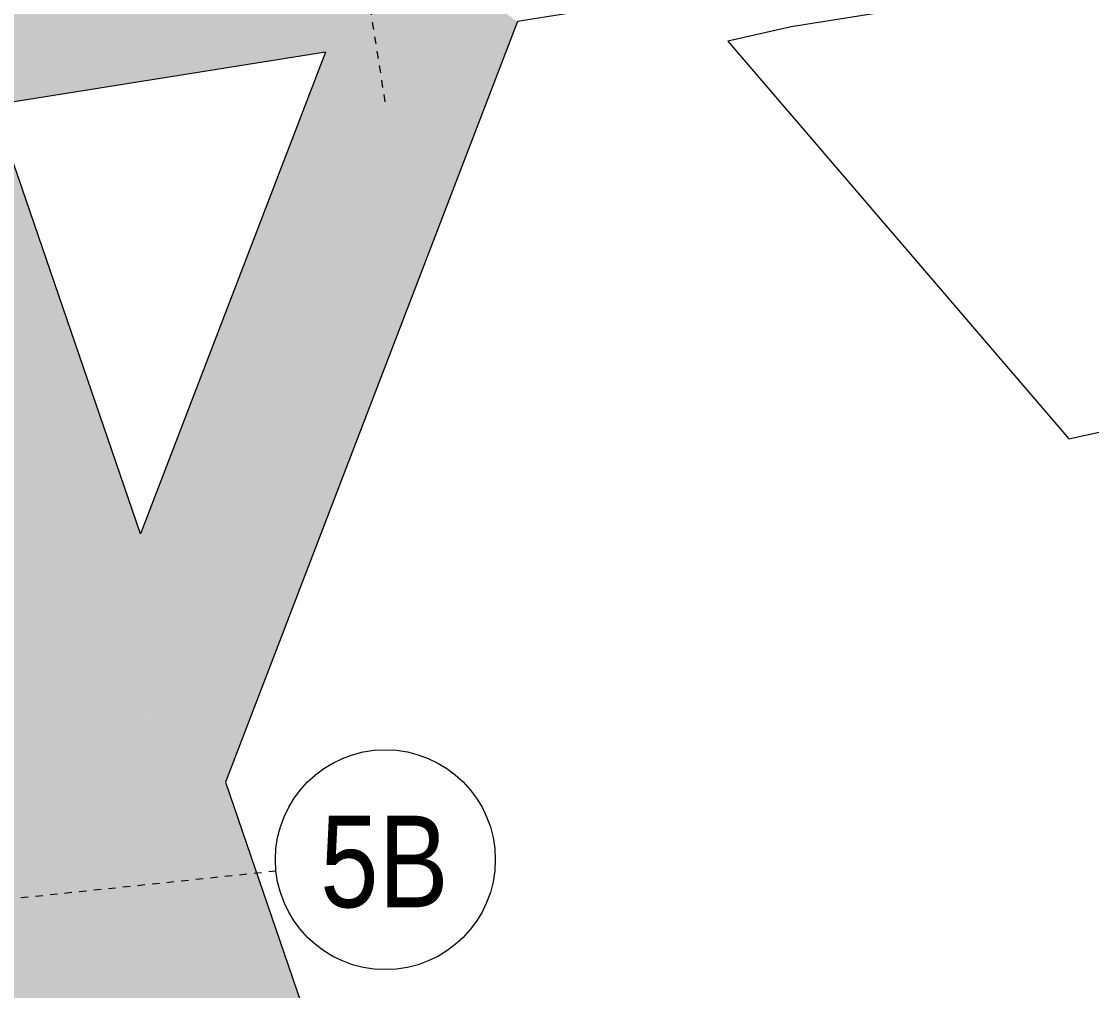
# Model space of a CAD drawing. Header units: metres. Extents: x -2515 to -2174, y 3875 to 4127.
# Drawn here: x -2302.72 to -2288.11, y 3982.31 to 3995.54 of the extents above; entities that cross this region are included whole.
import ezdxf

# ---------------------------------------------------------------- set-up
doc = ezdxf.new("R2010")
doc.units = ezdxf.units.M
doc.linetypes.add('Grid Line', pattern=[0.021, 0.012, -0.003, 0.003, -0.003])
for name, color, linetype, lineweight in [('A-ANNO-DIMS', 211, 'Continuous', 5), ('A-ANNO-DIMS-500', 211, 'Continuous', 5), ('A-FLOR', 192, 'Continuous', 5), ('A-FLOR-PATT', 8, 'Continuous', 5), ('C-TOPO-MAJR', 7, 'Continuous', 18), ('S-GRID', 1, 'Continuous', 5), ('S-GRID-IDEN', 1, 'Continuous', 5)]:
    doc.layers.add(name, color=color, linetype=linetype, lineweight=lineweight)
doc.styles.add('Arial Narrow_1', font='ARIALN.TTF', dxfattribs={"height": 1.25})
doc.styles.add('Arial_1', font='arial.ttf', dxfattribs={"height": 1.25})
doc.dimstyles.new('2_5-Diagonal-_deg_-Decimal_O', dxfattribs={"dimscale": 0.3048, "dimtxt": 1.275324, "dimasz": 2.46063, "dimexe": 1.64042, "dimexo": 0.0625, "dimgap": 2.46063, "dimtad": 1, "dimdec": 0, "dimlfac": 1000, "dimzin": 0, "dimdsep": 46, "dimtxsty": 'Arial_1', "dimblk1": 'OBLIQUE', "dimblk2": 'OBLIQUE', "dimsah": 1, "dimcen": 0.09, "dimdle": 1.64042, "dimazin": 0, "dimtfac": 1, "dimtdec": 4, "dimtix": 1, "dimtmove": 0, "dimatfit": 3, "dimfxl": 8.2021, "dimfxlon": 1, "dimtvp": 1, "dimtfill": 1, "dimtolj": 1, "dimtzin": 0, "dimlwd": 15, "dimlwe": 15, "dimarcsym": 2})

# ---------------------------------------------------------------- blocks, each defined once
blk = doc.blocks.new('Grid - A1-3055139-GA - TENANCY PLAN')
at = {"layer": 'S-GRID-IDEN'}
blk.add_circle((0, 0), 0.003, dxfattribs=at)
blk = doc.blocks.new('DIMBLOCK19-GA - TENANCY PLAN')
at = {"layer": 'A-ANNO-DIMS-500', "lineweight": 15}
for p, q in [((-2353.659, 4065.788), (-2353.794, 4066.27)), ((-2353.659, 4065.788), (-2353.399, 4066.251)), ((-2353.659, 4065.788), (-2353.919, 4065.326)), ((-2353.659, 4065.788), (-2353.659, 4065.788)), ((-2353.659, 4065.788), (-2352.984, 4063.381)), ((-2364.686, 4062.347), (-2364.849, 4062.819)), ((-2364.686, 4062.347), (-2364.453, 4062.823)), ((-2364.686, 4062.347), (-2364.918, 4061.87)), ((-2364.686, 4062.347), (-2363.872, 4059.983))]:
    blk.add_line(p, q, dxfattribs=at)
for start, end in [(105.52316, 109.14465), (105.66741, 109.00041)]:
    blk.add_arc((-2300.024, 3874.558), 198.609, start, end, dxfattribs=at)
at = {"layer": 'A-ANNO-DIMS-500', "color": 0, "lineweight": 15, "insert": (-2361.852, 4065.805), "char_height": 1.25, "width": 4.89725, "attachment_point": 1, "rotation": 17.3339, "line_spacing_factor": 0.941778, "style": 'Arial_1', "bg_fill": 3, "box_fill_scale": 1.25, "bg_fill_color": 256, "bg_fill_true_color": 13158600, "bg_fill_transparency": 0}
blk.add_mtext('3.33°', dxfattribs=at)
blk = doc.blocks.new('_Oblique')
at = {"color": 0, "linetype": 'ByBlock', "lineweight": -2}
blk.add_line((-0.5, -0.5), (0.5, 0.5), dxfattribs=at)
blk = doc.blocks.new('DIMBLOCK20-GA - TENANCY PLAN')
at = {"layer": 'A-ANNO-DIMS-500', "lineweight": 15}
for p, q in [((-2342.467, 4068.66), (-2342.574, 4069.148)), ((-2342.467, 4068.66), (-2342.181, 4069.106)), ((-2342.467, 4068.66), (-2342.753, 4068.213)), ((-2342.467, 4068.66), (-2342.467, 4068.66)), ((-2342.467, 4068.66), (-2341.933, 4066.217)), ((-2353.68, 4065.864), (-2353.815, 4066.345)), ((-2353.68, 4065.864), (-2353.42, 4066.326)), ((-2353.68, 4065.864), (-2353.94, 4065.401)), ((-2353.68, 4065.864), (-2353.005, 4063.457))]:
    blk.add_line(p, q, dxfattribs=at)
for start, end in [(102.19022, 105.81159), (102.33441, 105.66741)]:
    blk.add_arc((-2300.024, 3874.558), 198.687, start, end, dxfattribs=at)
at = {"layer": 'A-ANNO-DIMS-500', "color": 0, "lineweight": 15, "insert": (-2350.648, 4069.152), "char_height": 1.25, "width": 4.89725, "attachment_point": 1, "rotation": 14.0009, "line_spacing_factor": 0.941778, "style": 'Arial_1', "bg_fill": 3, "box_fill_scale": 1.25, "bg_fill_color": 256, "bg_fill_true_color": 13158600, "bg_fill_transparency": 0}
blk.add_mtext('3.33°', dxfattribs=at)
blk = doc.blocks.new('DIMBLOCK21-GA - TENANCY PLAN')
at = {"layer": 'A-ANNO-DIMS-500', "lineweight": 15}
for p, q in [((-2331.111, 4070.83), (-2331.19, 4071.324)), ((-2331.111, 4070.83), (-2330.8, 4071.26)), ((-2331.111, 4070.83), (-2331.423, 4070.401)), ((-2331.111, 4070.83), (-2331.111, 4070.83)), ((-2331.111, 4070.83), (-2330.72, 4068.361)), ((-2342.474, 4068.69), (-2342.58, 4069.179)), ((-2342.474, 4068.69), (-2342.187, 4069.137)), ((-2342.474, 4068.69), (-2342.76, 4068.244)), ((-2342.474, 4068.69), (-2341.94, 4066.248))]:
    blk.add_line(p, q, dxfattribs=at)
for start, end in [(98.85617, 102.47857), (99.00033, 102.33441)]:
    blk.add_arc((-2300.024, 3874.558), 198.719, start, end, dxfattribs=at)
at = {"layer": 'A-ANNO-DIMS-500', "color": 0, "lineweight": 15, "insert": (-2339.253, 4071.797), "char_height": 1.25, "width": 4.89725, "attachment_point": 1, "rotation": 10.6674, "line_spacing_factor": 0.941778, "style": 'Arial_1', "bg_fill": 3, "box_fill_scale": 1.25, "bg_fill_color": 256, "bg_fill_true_color": 13158600, "bg_fill_transparency": 0}
blk.add_mtext('3.33°', dxfattribs=at)
blk = doc.blocks.new('DIMBLOCK22-GA - TENANCY PLAN')
at = {"layer": 'A-ANNO-DIMS-500', "lineweight": 15}
for p, q in [((-2331.89, 4075.745), (-2331.968, 4076.239)), ((-2331.89, 4075.745), (-2331.578, 4076.174)), ((-2331.89, 4075.745), (-2332.202, 4075.316)), ((-2331.89, 4075.745), (-2331.89, 4075.745)), ((-2331.89, 4075.745), (-2331.499, 4073.276)), ((-2366.342, 4067.155), (-2366.504, 4067.627)), ((-2366.342, 4067.155), (-2366.109, 4067.631)), ((-2366.342, 4067.155), (-2366.574, 4066.678)), ((-2366.342, 4067.155), (-2365.528, 4064.791))]:
    blk.add_line(p, q, dxfattribs=at)
for start, end in [(98.85969, 109.14105), (99.00033, 109.00041)]:
    blk.add_arc((-2300.024, 3874.558), 203.694, start, end, dxfattribs=at)
at = {"layer": 'A-ANNO-DIMS-500', "color": 0, "lineweight": 15, "insert": (-2352.324, 4073.894), "char_height": 1.25, "width": 6.05092, "attachment_point": 1, "rotation": 14.0004, "line_spacing_factor": 0.941778, "style": 'Arial_1', "bg_fill": 3, "box_fill_scale": 1.25, "bg_fill_color": 256, "bg_fill_true_color": 13158600, "bg_fill_transparency": 0}
blk.add_mtext('10.00°', dxfattribs=at)

msp = doc.modelspace()

# ---------------------------------------------------------------- hatches: boundary and pattern name
at = {"layer": 'A-FLOR-PATT'}
for points in [[(-2308.4162, 3992.2352), (-2302.8604, 3993.7074), (-2303.0974, 3994.3992), (-2298.5674, 3995.1216), (-2298.6856, 3994.8136), (-2295.9455, 3995.5397), (-2302.7154, 4000.1628), (-2307.5515, 3993.4377)], [(-2299.931, 3985.1569), (-2295.9455, 3995.5397), (-2298.6856, 3994.8136), (-2301.0918, 3988.5451), (-2302.8604, 3993.7074), (-2308.4112, 3992.231), (-2301.0918, 3986.1253)], [(-2302.8383, 3969.8412), (-2299.931, 3985.1569), (-2308.4152, 3992.231), (-2302.8783, 3970.0017)], [(-2292.869, 3964.5439), (-2299.931, 3985.1569), (-2302.8383, 3969.8412), (-2302.7643, 3969.5589), (-2293.5542, 3964.8912)]]:
    msp.add_hatch(color=254, dxfattribs=at).paths.add_polyline_path(points)

# ---------------------------------------------------------------- linework, layer by layer
at = {"layer": 'A-FLOR'}
for p, q in [((-2266.571, 4000.2238), (-2295.9455, 3995.5397)), ((-2295.9455, 3995.5397), (-2299.931, 3985.1569)), ((-2298.5674, 3995.1216), (-2303.0974, 3994.3992)), ((-2298.5674, 3995.1216), (-2301.0918, 3988.5451)), ((-2301.0918, 3988.5451), (-2303.0974, 3994.3992)), ((-2299.931, 3985.1569), (-2294.5165, 3969.3527))]:
    msp.add_line(p, q, dxfattribs=at)
at = {"layer": 'C-TOPO-MAJR', "color": 251, "lineweight": 13}
for p, q in [((-2271.2302, 3998.8114), (-2292.212, 3995.4656)), ((-2292.212, 3995.4656), (-2293.0778, 3995.2694)), ((-2293.0778, 3995.2694), (-2288.4252, 3989.8426)), ((-2288.4252, 3989.8426), (-2280.4571, 3991.5895))]:
    msp.add_line(p, q, dxfattribs=at)
at = {"layer": 'S-GRID', "linetype": 'Grid Line'}
for p, q in [((-2297.7505, 3994.4423), (-2311.6622, 4082.2741)), ((-2299.2414, 3983.944), (-2360.9398, 3977.4592))]:
    msp.add_line(p, q, dxfattribs=at)

# ---------------------------------------------------------------- block references
at = {"layer": 'S-GRID-IDEN', "xscale": 499.9999999999995, "yscale": 499.9999999999995, "zscale": 499.9999999999995, "rotation": 95.99999999999996}
msp.add_blockref('Grid - A1-3055139-GA - TENANCY PLAN', (-2297.7496, 3984.1008), dxfattribs=at)

# ---------------------------------------------------------------- texts
at = {"layer": 'S-GRID-IDEN', "insert": (-2298.6384, 3984.7014), "char_height": 1.25, "width": 2.124472, "attachment_point": 1, "style": 'Arial Narrow_1'}
msp.add_mtext('5B', dxfattribs=at)

# ---------------------------------------------------------------- next in the draw order: dimensions: what is measured, and where the dimension line sits
at = {"layer": 'A-ANNO-DIMS', "lineweight": 15}
dim = msp.add_angular_dim_3p(base=(-2357.3565, 4064.7125), center=(-2300.0238, 3874.5584), p1=(-2352.9836, 4063.3812), p2=(-2363.872, 4059.9828), dimstyle='2_5-Diagonal-_deg_-Decimal_O', override={"dimpost": '<>', "dimfxl": 11.406419}, dxfattribs=at)
dim.commit()
dim.dimension.update_dxf_attribs({"geometry": 'DIMBLOCK19-GA - TENANCY PLAN', "text_midpoint": (-2359.6111, 4065.4733)})

# ---------------------------------------------------------------- next in the draw order: dimensions: what is measured, and where the dimension line sits
dim = msp.add_angular_dim_3p(base=(-2346.2224, 4067.8002), center=(-2300.0238, 3874.5584), p1=(-2341.9328, 4066.2173), p2=(-2353.0048, 4063.4566), dimstyle='2_5-Diagonal-_deg_-Decimal_O', override={"dimpost": '<>', "dimfxl": 11.410971}, dxfattribs=at)
dim.commit()
dim.dimension.update_dxf_attribs({"geometry": 'DIMBLOCK20-GA - TENANCY PLAN', "text_midpoint": (-2348.4297, 4068.6906)})

# ---------------------------------------------------------------- next in the draw order: dimensions: what is measured, and where the dimension line sits
dim = msp.add_angular_dim_3p(base=(-2334.9124, 4070.1906), center=(-2300.0238, 3874.5584), p1=(-2330.7203, 4068.3613), p2=(-2341.9395, 4066.248), dimstyle='2_5-Diagonal-_deg_-Decimal_O', override={"dimpost": '<>', "dimfxl": 11.416488}, dxfattribs=at)
dim.commit()
dim.dimension.update_dxf_attribs({"geometry": 'DIMBLOCK21-GA - TENANCY PLAN', "text_midpoint": (-2337.0651, 4071.2077)})

# ---------------------------------------------------------------- next in the draw order: dimensions: what is measured, and where the dimension line sits
dim = msp.add_angular_dim_3p(base=(-2343.5339, 4073.5515), center=(-2300.0238, 3874.5584), p1=(-2331.4987, 4073.2755), p2=(-2365.5276, 4064.7909), dimstyle='2_5-Diagonal-_deg_-Decimal_O', override={"dimpost": '<>', "dimfxl": 35.070754}, dxfattribs=at)
dim.commit()
dim.dimension.update_dxf_attribs({"geometry": 'DIMBLOCK22-GA - TENANCY PLAN', "text_midpoint": (-2349.639, 4073.5488)})

doc.saveas('drawing.dxf')
